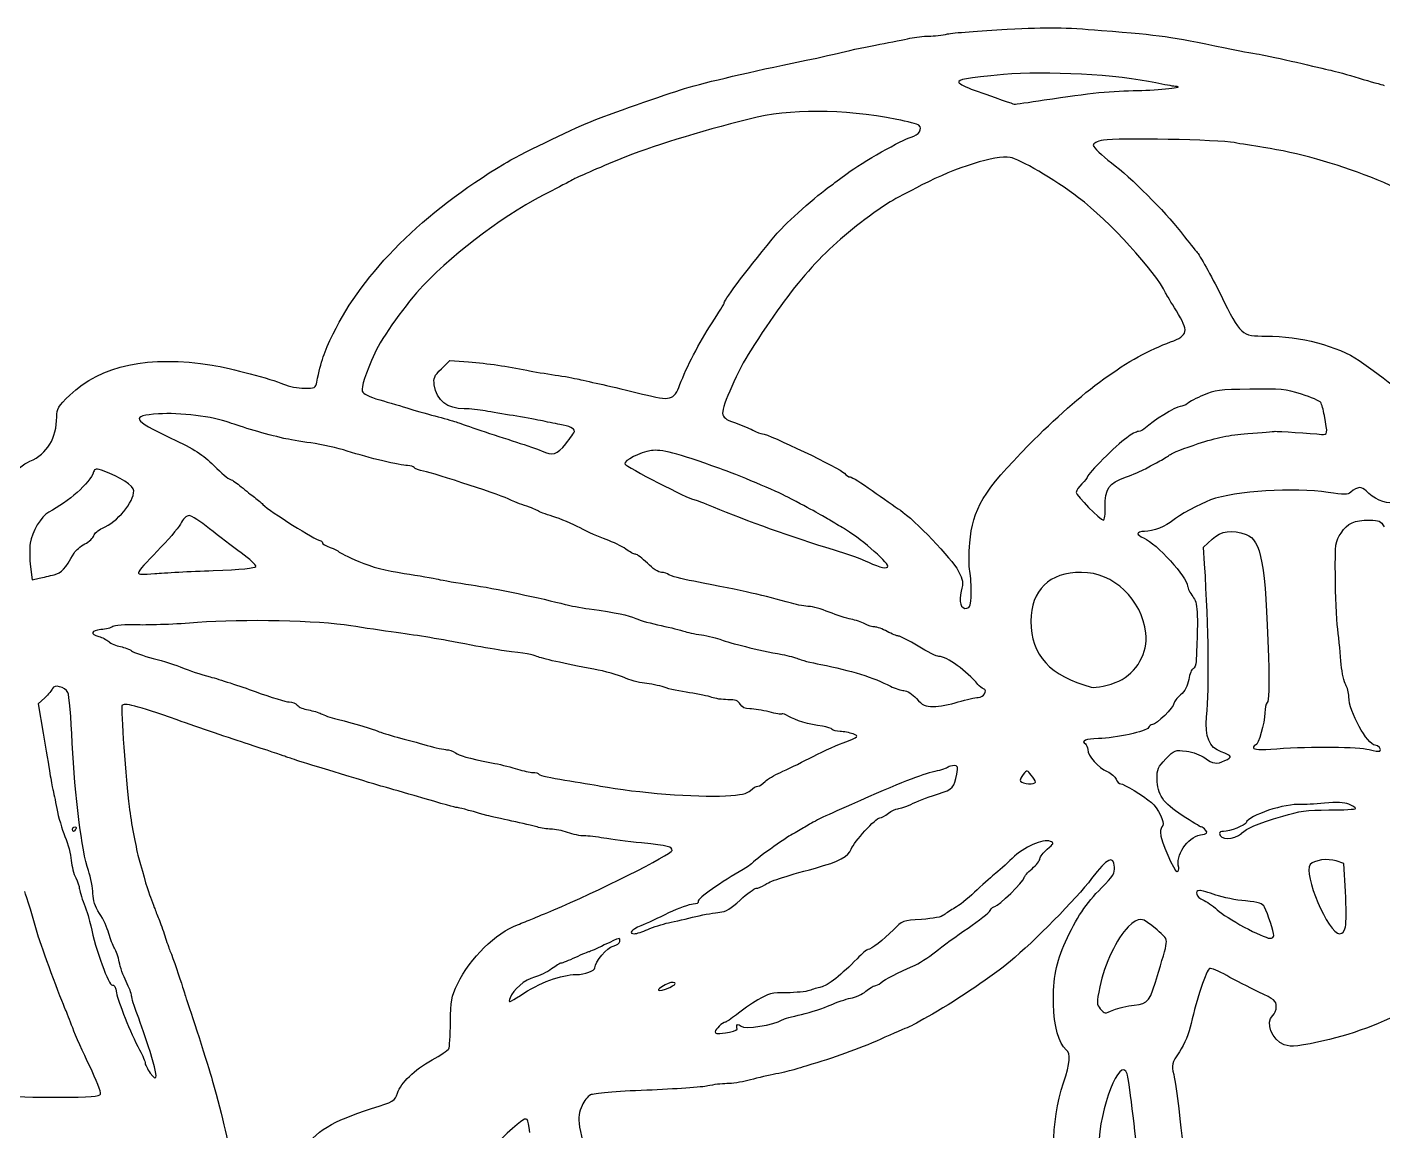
# Model space of a CAD drawing. Extents: x 28 to 619, y 185 to 708.
# Drawn here: x 448.53 to 460.15, y 463.12 to 472.58 of the extents above; entities that cross this region are included whole.
import ezdxf

# ---------------------------------------------------------------- set-up
doc = ezdxf.new("R2010")
doc.units = 0
doc.layers.add('Layer_1', color=7, linetype='CONTINUOUS')

msp = doc.modelspace()

# ---------------------------------------------------------------- linework, layer by layer
at = {"layer": 'Layer_1', "color": 7}
for p, q in [((457.250077, 471.955217), (457.250077, 471.955217)), ((452.079438, 469.650898), (452.150831, 469.722273)), ((452.150831, 469.722273), (452.310752, 469.709621)), ((453.147517, 469.008738), (453.147517, 469.008738)), ((457.773109, 468.46756), (457.773164, 468.46756)), ((458.616959, 468.122812), (458.689383, 468.189343)), ((458.625635, 467.980062), (458.616959, 468.122812)), ((448.555252, 467.953601), (448.56917, 467.842824)), ((450.122144, 467.921573), (450.122144, 467.921501)), ((455.907759, 467.959096), (455.907759, 467.959096)), ((448.56917, 467.842824), (448.629754, 467.854934)), ((448.759564, 467.885949), (448.759256, 467.885931)), ((456.623245, 467.72066), (456.622649, 467.72066)), ((457.889742, 466.974195), (457.889742, 466.974195)), ((448.677886, 466.830866), (448.62135, 466.777999)), ((448.62135, 466.777999), (448.664457, 466.528972)), ((456.512179, 466.795404), (456.512179, 466.79526)), ((457.173949, 466.10871), (457.173949, 466.10871)), ((454.731253, 466.03719), (454.731289, 466.037281)), ((448.916141, 465.705366), (448.916141, 465.705366)), ((458.940831, 465.669036), (458.940831, 465.669145)), ((458.403141, 465.375963), (458.403033, 465.375891)), ((459.819401, 465.4109), (459.75475, 465.432246)), ((459.833319, 465.169682), (459.819401, 465.4109)), ((453.849755, 464.845159), (453.849755, 464.845141)), ((459.219192, 464.794009), (459.219192, 464.794009)), ((459.834078, 464.868547), (459.833319, 464.868547)), ((454.038811, 464.349021), (454.038811, 464.349057)), ((452.757005, 464.280574), (452.757005, 464.280574)), ((457.845533, 464.15532), (457.845587, 464.155374)), ((454.550908, 463.96507), (454.550908, 463.965107)), ((449.580658, 463.800035), (449.580604, 463.800035)), ((449.156148, 463.434104), (449.156148, 463.43405))]:
    msp.add_line(p, q, dxfattribs=at)
for points in [[(456.421428, 472.52067), (456.466343, 472.53061), (456.695922, 472.548739), (456.931591, 472.560758)], [(456.931591, 472.560758), (457.292606, 472.579194), (457.419903, 472.577748), (457.739871, 472.55154)], [(455.840866, 472.432756), (455.937292, 472.450469), (456.052913, 472.473405), (456.097845, 472.483708)], [(456.097845, 472.483708), (456.142742, 472.49401), (456.215563, 472.502469), (456.259628, 472.502469)], [(456.259628, 472.502469), (456.303711, 472.502469), (456.376514, 472.510602), (456.421428, 472.52067)], [(457.739871, 472.55154), (458.278483, 472.507457), (458.30357, 472.503915), (458.80137, 472.401615)], [(455.16892, 472.286771), (455.270678, 472.307611), (455.424056, 472.341735), (455.509764, 472.36261)], [(455.509764, 472.36261), (455.595472, 472.383468), (455.744476, 472.415044), (455.840866, 472.432756)], [(458.80137, 472.401615), (458.908496, 472.379582), (459.039968, 472.354676), (459.09354, 472.346253)], [(459.09354, 472.346253), (459.147094, 472.337758), (459.291706, 472.30705), (459.4149, 472.27786)], [(454.165855, 472.052258), (454.364346, 472.111451), (454.72818, 472.196508), (455.16892, 472.286771)], [(458.206674, 472.101365), (457.888911, 472.171277), (457.258102, 472.205871), (456.901715, 472.172903)], [(459.4149, 472.27786), (459.538094, 472.248652), (459.669566, 472.217818), (459.707052, 472.209323)], [(459.707052, 472.209323), (459.744556, 472.200828), (459.854104, 472.170572), (459.95053, 472.142069)], [(456.901715, 472.172903), (456.576342, 472.14281), (456.509305, 472.130971), (456.517746, 472.105089)], [(456.517746, 472.105089), (456.521722, 472.09316), (456.58115, 472.06341), (456.649959, 472.039064)], [(458.372216, 472.071326), (458.350798, 472.073134), (458.276296, 472.085966), (458.206674, 472.101365)], [(459.95053, 472.142069), (460.046938, 472.113566), (460.143346, 472.085767), (460.164764, 472.080291)], [(453.357557, 471.768782), (453.502729, 471.828354), (454.001307, 472.003204), (454.165855, 472.052258)], [(456.649959, 472.039064), (456.948708, 471.933347), (456.989754, 471.919069), (456.996876, 471.918454)], [(457.250077, 471.955217), (457.643861, 472.015188), (457.837237, 472.034581), (458.053061, 472.035774)], [(458.053061, 472.035774), (458.22764, 472.037582), (458.482469, 472.065127), (458.372216, 472.071326)], [(455.986291, 471.787976), (455.511987, 471.878872), (455.073109, 471.880065), (454.720282, 471.791411)], [(456.996876, 471.918454), (457.001033, 471.918454), (457.114954, 471.934721), (457.250077, 471.955217)], [(452.617436, 471.407713), (452.736689, 471.479196), (453.18596, 471.698382), (453.357557, 471.768782)], [(454.720282, 471.791411), (454.288434, 471.682947), (453.860093, 471.550499), (453.619832, 471.451163)], [(456.175781, 471.737604), (456.162587, 471.747906), (456.077349, 471.770517), (455.986291, 471.787976)], [(455.560173, 471.32468), (455.687524, 471.420491), (456.034477, 471.617464), (456.108726, 471.636099)], [(456.108726, 471.636099), (456.173197, 471.652185), (456.211297, 471.70995), (456.175781, 471.737604)], [(458.87862, 471.589214), (458.752172, 471.613831), (457.87259, 471.630731), (457.758704, 471.610741)], [(457.758704, 471.610741), (457.698282, 471.600077), (457.671044, 471.58578), (457.671044, 471.564561)], [(457.671044, 471.564561), (457.671044, 471.547571), (457.741172, 471.480751), (457.826862, 471.4159)], [(459.131822, 471.547083), (459.046132, 471.559916), (458.932192, 471.578803), (458.87862, 471.589214)], [(460.819521, 470.882421), (460.435769, 471.175911), (459.712836, 471.460616), (459.131822, 471.547083)], [(451.151652, 469.950984), (451.405811, 470.475354), (451.928157, 470.994464), (452.617436, 471.407713)], [(453.619832, 471.451163), (453.429709, 471.37254), (453.226736, 471.284627), (453.210831, 471.274)], [(456.956498, 471.462875), (456.832581, 471.482992), (456.492243, 471.376535), (456.20114, 471.226609)], [(457.545049, 471.116989), (457.335406, 471.274506), (457.037145, 471.44979), (456.956498, 471.462875)], [(457.826862, 471.4159), (457.9947, 471.288947), (458.284231, 471.00032), (458.417546, 470.827078)], [(453.210831, 471.274), (453.200167, 471.26677), (453.116845, 471.223265), (453.025787, 471.17714)], [(455.414097, 471.217192), (455.436835, 471.232917), (455.502571, 471.28132), (455.560173, 471.32468)], [(453.025787, 471.17714), (452.632383, 470.977853), (452.226309, 470.678165), (451.919517, 470.360655)], [(454.960759, 470.813052), (455.030996, 470.896646), (455.308074, 471.143648), (455.414097, 471.217192)], [(456.20114, 471.226609), (455.933117, 471.088576), (455.892649, 471.064573), (455.750115, 470.959165)], [(458.291027, 470.301118), (458.210777, 470.476221), (457.800076, 470.925402), (457.545049, 471.116989)], [(455.750115, 470.959165), (455.342162, 470.65747), (455.104142, 470.388344), (454.729518, 469.805233)], [(454.50603, 470.215609), (454.50603, 470.244564), (454.726102, 470.533697), (454.960759, 470.813052)], [(458.417546, 470.827078), (458.462876, 470.768174), (458.524708, 470.691558), (458.554928, 470.656873)], [(458.554928, 470.656873), (458.58513, 470.622171), (458.679098, 470.454098), (458.763722, 470.283369)], [(451.919517, 470.360655), (451.785569, 470.222025), (451.565479, 469.914221), (451.507931, 469.785045)], [(458.383404, 470.146656), (458.339953, 470.215537), (458.298401, 470.28505), (458.291027, 470.301118)], [(458.763722, 470.283369), (458.937162, 469.933452), (458.939711, 469.931139), (459.152806, 469.931139)], [(454.401272, 470.043831), (454.458892, 470.132576), (454.50603, 470.209879), (454.50603, 470.215609)], [(458.333862, 469.880964), (458.485162, 469.93544), (458.492319, 469.973884), (458.383404, 470.146656)], [(454.125712, 469.515323), (454.182808, 469.667381), (454.288723, 469.870536), (454.401272, 470.043831)], [(451.011341, 469.537084), (451.050581, 469.724207), (451.071167, 469.784936), (451.151652, 469.950984)], [(457.117828, 468.997966), (457.572901, 469.459943), (457.974511, 469.751553), (458.333862, 469.880964)], [(459.152806, 469.931139), (459.445681, 469.931139), (459.767004, 469.846714), (459.950223, 469.72164)], [(448.892463, 469.424626), (449.156871, 469.680973), (449.571368, 469.768326), (450.114643, 469.682202)], [(451.507931, 469.785045), (451.430429, 469.611026), (451.390792, 469.490959), (451.400642, 469.459961)], [(454.729518, 469.805233), (454.626657, 469.645132), (454.485353, 469.327459), (454.491697, 469.27058)], [(450.114643, 469.682202), (450.270461, 469.657513), (450.619763, 469.564394), (450.724919, 469.519534)], [(452.018944, 469.512377), (452.009545, 469.570738), (452.017136, 469.588831), (452.079438, 469.650898)], [(452.310752, 469.709621), (452.484247, 469.695884), (452.643517, 469.67331), (452.811553, 469.63877)], [(459.950223, 469.72164), (460.158854, 469.579215), (460.421526, 469.369138), (460.583345, 469.215254)], [(450.904703, 469.48353), (450.993068, 469.48353), (451.000931, 469.487507), (451.011341, 469.537084)], [(452.811553, 469.63877), (452.870457, 469.62666), (452.980023, 469.607935), (453.055013, 469.597163)], [(453.055013, 469.597163), (453.129985, 469.586318), (453.222019, 469.570088), (453.259523, 469.56096)], [(453.259523, 469.56096), (453.297008, 469.551742), (453.389042, 469.531319), (453.464014, 469.515431)], [(448.780349, 469.239112), (448.780349, 469.307162), (448.793362, 469.328616), (448.892463, 469.424626)], [(450.724919, 469.519534), (450.771334, 469.499725), (450.852234, 469.48353), (450.904703, 469.48353)], [(451.400642, 469.459961), (451.408053, 469.43661), (451.457938, 469.411649), (451.551652, 469.384447)], [(452.275887, 469.307867), (452.128257, 469.307867), (452.04085, 469.377435), (452.018944, 469.512377)], [(453.464014, 469.515431), (453.539004, 469.499526), (453.691804, 469.463179), (453.803557, 469.434658)], [(453.803557, 469.434658), (454.046077, 469.372771), (454.074887, 469.379983), (454.125712, 469.515323)], [(458.615694, 469.425657), (458.556772, 469.400136), (458.494723, 469.367584), (458.477824, 469.353305)], [(459.013508, 469.476228), (458.755643, 469.472613), (458.71071, 469.46683), (458.615694, 469.425657)], [(459.45582, 469.432489), (459.319396, 469.475578), (459.275042, 469.47997), (459.013508, 469.476228)], [(459.621687, 469.361547), (459.613915, 469.374199), (459.539215, 469.406136), (459.45582, 469.432489)], [(451.551652, 469.384447), (451.628631, 469.36209), (451.744197, 469.327586), (451.808469, 469.30774)], [(451.808469, 469.30774), (451.872759, 469.287913), (451.982307, 469.256934), (452.051947, 469.238932)], [(452.455129, 469.290154), (452.403708, 469.299914), (452.323042, 469.307867), (452.275887, 469.307867)], [(458.415178, 469.327369), (458.381307, 469.327369), (458.173345, 469.199421), (458.119213, 469.145289)], [(458.477824, 469.353305), (458.460834, 469.339027), (458.43271, 469.327369), (458.415178, 469.327369)], [(459.65245, 469.250156), (459.643413, 469.298757), (459.629514, 469.348877), (459.621687, 469.361547)], [(448.551132, 468.857963), (448.698979, 468.921349), (448.780096, 469.056219), (448.780349, 469.239112)], [(449.652467, 469.264109), (449.410435, 469.246758), (449.426611, 469.215742), (449.760532, 469.056671)], [(450.26005, 469.190149), (450.125469, 469.240793), (449.829721, 469.276797), (449.652467, 469.264109)], [(450.727504, 469.054412), (450.573602, 469.09047), (450.360687, 469.152284), (450.26005, 469.190149)], [(452.051947, 469.238932), (452.121569, 469.220857), (452.196071, 469.19944), (452.217489, 469.191198)], [(452.217489, 469.191198), (452.269904, 469.171027), (452.53227, 469.083493), (452.723893, 469.022258)], [(452.694685, 469.249433), (452.614327, 469.262085), (452.506532, 469.280394), (452.455129, 469.290154)], [(452.928403, 469.207446), (452.880199, 469.217929), (452.775025, 469.236799), (452.694685, 469.249433)], [(453.094667, 469.173991), (453.051434, 469.181944), (452.976607, 469.196999), (452.928403, 469.207446)], [(454.491697, 469.27058), (454.495854, 469.233365), (454.517127, 469.21661), (454.594286, 469.189932)], [(454.594286, 469.189932), (454.64784, 469.171424), (454.717968, 469.142217), (454.750104, 469.125028)], [(459.628483, 469.088843), (459.682001, 469.083421), (459.682724, 469.088843), (459.65245, 469.250156)], [(453.220554, 469.114653), (453.220554, 469.139144), (453.180014, 469.158266), (453.094667, 469.173991)], [(453.147517, 469.008738), (453.187696, 469.058388), (453.220554, 469.10605), (453.220554, 469.114653)], [(454.750104, 469.125028), (454.78224, 469.107857), (454.819672, 469.093723), (454.833282, 469.093651)], [(454.833282, 469.093651), (454.882335, 469.093651), (455.504306, 468.794504), (455.536442, 468.755735)], [(458.057905, 469.113117), (458.041819, 469.113117), (457.996489, 469.089313), (457.957033, 469.060232)], [(458.119213, 469.145289), (458.1015, 469.127576), (458.073919, 469.113117), (458.057905, 469.113117)], [(458.569605, 469.009028), (458.729037, 469.061895), (458.834103, 469.083367), (458.995488, 469.096019)], [(458.995488, 469.096019), (459.113314, 469.105237), (459.218506, 469.113732), (459.229206, 469.114726)], [(459.229206, 469.114726), (459.249087, 469.116714), (459.540263, 469.097736), (459.628483, 469.088843)], [(449.760532, 469.056671), (449.964789, 468.95936), (450.032513, 468.915963), (450.128614, 468.820748)], [(450.961222, 469.015173), (450.870182, 469.028005), (450.765008, 469.045646), (450.727504, 469.054412)], [(451.272857, 468.945063), (451.192518, 468.970819), (451.05228, 469.002358), (450.961222, 469.015173)], [(452.723893, 469.022258), (452.809583, 468.994857), (452.906009, 468.960842), (452.938145, 468.946635)], [(452.938145, 468.946635), (453.036866, 468.903004), (453.069888, 468.9128), (453.147517, 469.008738)], [(453.880643, 468.949473), (453.780928, 468.933568), (453.644124, 468.864958), (453.653848, 468.835804)], [(454.46708, 468.796366), (454.093992, 468.928344), (453.962755, 468.962595), (453.880643, 468.949473)], [(456.611804, 468.158653), (456.635933, 468.449829), (456.727515, 468.601725), (457.117828, 468.997966)], [(457.957033, 469.060232), (457.867385, 468.994152), (457.622352, 468.750837), (457.622352, 468.727901)], [(458.33191, 468.91721), (458.346189, 468.929139), (458.453207, 468.970421), (458.569605, 469.009028)], [(448.187442, 468.481025), (448.275481, 468.638434), (448.442252, 468.811295), (448.551132, 468.857963)], [(451.789383, 468.820947), (451.728473, 468.820947), (451.455281, 468.886575), (451.272857, 468.945063)], [(453.653848, 468.835804), (453.661439, 468.812904), (454.207245, 468.530006), (454.245291, 468.529229)], [(458.119014, 468.794721), (458.15115, 468.812796), (458.206349, 468.842817), (458.241648, 468.861542)], [(458.241648, 468.861542), (458.276947, 468.880249), (458.317578, 468.9053), (458.33191, 468.91721)], [(449.0971, 468.766742), (449.061891, 468.669557), (448.883824, 468.509709), (448.712426, 468.421434)], [(449.187814, 468.772526), (449.116222, 468.797794), (449.108179, 468.79727), (449.0971, 468.766742)], [(449.442028, 468.606026), (449.442028, 468.645284), (449.317696, 468.726708), (449.187814, 468.772526)], [(450.128614, 468.820748), (450.193374, 468.756585), (450.254863, 468.704079), (450.265237, 468.704079)], [(451.846064, 468.803596), (451.84028, 468.813175), (451.814687, 468.820947), (451.789383, 468.820947)], [(451.927651, 468.773014), (451.888646, 468.780425), (451.851938, 468.794089), (451.846064, 468.803596)], [(452.663742, 468.531055), (452.635709, 468.553105), (452.018564, 468.75597), (451.927651, 468.773014)], [(455.051384, 468.550123), (454.960199, 468.598182), (454.60927, 468.746084), (454.46708, 468.796366)], [(455.536442, 468.755735), (455.551082, 468.738023), (455.573476, 468.723473), (455.586055, 468.723473)], [(455.586055, 468.723473), (455.598707, 468.723473), (455.683024, 468.671094), (455.773576, 468.607075)], [(457.622352, 468.727901), (457.622352, 468.718502), (457.600446, 468.690307), (457.57366, 468.665147)], [(457.773164, 468.46756), (457.769007, 468.61951), (457.803709, 468.670027), (457.947978, 468.721647)], [(457.947978, 468.721647), (458.009918, 468.743806), (458.086878, 468.776701), (458.119014, 468.794721)], [(449.172451, 468.28407), (449.301809, 468.338763), (449.442028, 468.506239), (449.442028, 468.606026)], [(450.265237, 468.704079), (450.27572, 468.704079), (450.313333, 468.679968), (450.349029, 468.650507)], [(450.349029, 468.650507), (450.384744, 468.621046), (450.437105, 468.579421), (450.465391, 468.558003)], [(455.773576, 468.607075), (455.864109, 468.543038), (455.97326, 468.467108), (456.016114, 468.438316)], [(457.57366, 468.665147), (457.546892, 468.63997), (457.524986, 468.607021), (457.524986, 468.591874)], [(459.684188, 468.59088), (459.395398, 468.636247), (458.887331, 468.603894), (458.67711, 468.526879)], [(460.011458, 468.603351), (459.974081, 468.644687), (459.935998, 468.641669), (459.878956, 468.592868)], [(460.23256, 468.503762), (460.181717, 468.490387), (460.066711, 468.542261), (460.011458, 468.603351)], [(450.465391, 468.558003), (450.493714, 468.536567), (450.53138, 468.504973), (450.549147, 468.487767)], [(450.549147, 468.487767), (450.610419, 468.428411), (451.004943, 468.178191), (451.03726, 468.178191)], [(452.792069, 468.479724), (452.733147, 468.498792), (452.6754, 468.521891), (452.663742, 468.531055)], [(454.245291, 468.529229), (454.25722, 468.529229), (454.331704, 468.501521), (454.410851, 468.468156)], [(455.411729, 468.352806), (455.363254, 468.383569), (455.2564, 468.442075), (455.051384, 468.550123)], [(457.524986, 468.591874), (457.524986, 468.56216), (457.729514, 468.353511), (457.75865, 468.353511)], [(458.67711, 468.526879), (458.590516, 468.495141), (458.394158, 468.389154), (458.352605, 468.351722)], [(459.878956, 468.592868), (459.851682, 468.569516), (459.822528, 468.569245), (459.684188, 468.59088)], [(448.712426, 468.421434), (448.647883, 468.388178), (448.56644, 468.251862), (448.553445, 468.155327)], [(449.915646, 468.392371), (449.893758, 468.392371), (449.864098, 468.363832), (449.840854, 468.320381)], [(450.091381, 468.279642), (450.014674, 468.341655), (449.935599, 468.392371), (449.915646, 468.392371)], [(452.908937, 468.432785), (452.903514, 468.439472), (452.850991, 468.460655), (452.792069, 468.479724)], [(453.035529, 468.385195), (452.971257, 468.404625), (452.914287, 468.426043), (452.908937, 468.432785)], [(453.269265, 468.286872), (453.204975, 468.32152), (453.099801, 468.365748), (453.035529, 468.385195)], [(454.410851, 468.468156), (454.699117, 468.346679), (455.083773, 468.209532), (455.440937, 468.100906)], [(456.016114, 468.438316), (456.136615, 468.357379), (456.458535, 468.020512), (456.51207, 467.919314)], [(457.75865, 468.353511), (457.76841, 468.353511), (457.774917, 468.404824), (457.773109, 468.46756)], [(449.09813, 468.221081), (449.103191, 468.240584), (449.136682, 468.268942), (449.172451, 468.28407)], [(449.840854, 468.320381), (449.819689, 468.280781), (449.730041, 468.175986), (449.641658, 468.087495)], [(450.363163, 468.072837), (450.290379, 468.124583), (450.168088, 468.217665), (450.091381, 468.279642)], [(453.493222, 468.186867), (453.434318, 468.207219), (453.333537, 468.252223), (453.269265, 468.286872)], [(455.528579, 468.283474), (455.496443, 468.301186), (455.443865, 468.332419), (455.411729, 468.352806)], [(455.907759, 467.959096), (455.905951, 467.997901), (455.651972, 468.215316), (455.528579, 468.283474)], [(458.110031, 468.256109), (458.035891, 468.256109), (458.033975, 468.228926), (458.106055, 468.199103)], [(458.352605, 468.351722), (458.297931, 468.30247), (458.180304, 468.256109), (458.110031, 468.256109)], [(458.689383, 468.189343), (458.769216, 468.26267), (458.857654, 468.274798), (458.982637, 468.22954)], [(459.795562, 468.242897), (459.854249, 468.329256), (459.907531, 468.353529), (460.038407, 468.353529)], [(460.038407, 468.353529), (460.124946, 468.353529), (460.136875, 468.348107), (460.16424, 468.295095)], [(448.553445, 468.155327), (448.546758, 468.105298), (448.547481, 468.014511), (448.555252, 467.953601)], [(448.930202, 468.071517), (448.943216, 468.094309), (448.984335, 468.129301), (449.021423, 468.149273)], [(449.021423, 468.149273), (449.058511, 468.169245), (449.093015, 468.201561), (449.09813, 468.221081)], [(451.03726, 468.178191), (451.049008, 468.178191), (451.058606, 468.170058), (451.058606, 468.160298)], [(451.058606, 468.160298), (451.058606, 468.150357), (451.088717, 468.132391), (451.125516, 468.120245)], [(453.660626, 468.105551), (453.627478, 468.129915), (453.552162, 468.166497), (453.493222, 468.186867)], [(456.611804, 467.915175), (456.604032, 467.958029), (456.603671, 468.067595), (456.611804, 468.158653)], [(458.106055, 468.199103), (458.212078, 468.155183), (458.479541, 467.861205), (458.479541, 467.788601)], [(458.982637, 468.22954), (459.111759, 468.182782), (459.14751, 467.985014), (459.172778, 467.177891)], [(459.746707, 467.876695), (459.744899, 468.159738), (459.746707, 468.171576), (459.795562, 468.242897)], [(448.759256, 467.885931), (448.824613, 467.903825), (448.849248, 467.93052), (448.930202, 468.071517)], [(449.641658, 468.087495), (449.553293, 467.998985), (449.480978, 467.916458), (449.480978, 467.904078)], [(450.488183, 467.956692), (450.492159, 467.968801), (450.435948, 468.021054), (450.363163, 468.072837)], [(451.125516, 468.120245), (451.162334, 468.108136), (451.195192, 468.09167), (451.198572, 468.083717)], [(451.198572, 468.083717), (451.201826, 468.075765), (451.279183, 468.037971), (451.370241, 467.99969)], [(453.744942, 468.061269), (453.731748, 468.061269), (453.693774, 468.081187), (453.660626, 468.105551)], [(453.846104, 467.983351), (453.803683, 468.026205), (453.758154, 468.061269), (453.744942, 468.061269)], [(455.440937, 468.100906), (455.553413, 468.066673), (455.689277, 468.018018), (455.742831, 467.992768)], [(449.480978, 467.904078), (449.480978, 467.887811), (449.520633, 467.885335), (449.622174, 467.89504)], [(449.622174, 467.89504), (449.699857, 467.902451), (449.924827, 467.914344), (450.122144, 467.921573)], [(450.122144, 467.921501), (450.361049, 467.930358), (450.483321, 467.942015), (450.488183, 467.956692)], [(451.370241, 467.99969), (451.486567, 467.950799), (451.602423, 467.920308), (451.759795, 467.897155)], [(453.967273, 467.905451), (453.941734, 467.905451), (453.890837, 467.938166), (453.846104, 467.983351)], [(454.03084, 467.885931), (454.020176, 467.896595), (453.991511, 467.905451), (453.967273, 467.905451)], [(455.742831, 467.992768), (455.841535, 467.946245), (455.908897, 467.93249), (455.907759, 467.959096)], [(456.51207, 467.919314), (456.55525, 467.837709), (456.557853, 467.82034), (456.537989, 467.745946)], [(456.622649, 467.72066), (456.624456, 467.784806), (456.619576, 467.872339), (456.611804, 467.915175)], [(457.570136, 467.905451), (457.291901, 467.905451), (457.135433, 467.754549), (457.135433, 467.486256)], [(458.122141, 467.383901), (458.087529, 467.67618), (457.844864, 467.905451), (457.570136, 467.905451)], [(458.642805, 466.668668), (458.666501, 466.935715), (458.660337, 467.404217), (458.625635, 467.980062)], [(448.629754, 467.854934), (448.663065, 467.861621), (448.721481, 467.875556), (448.759564, 467.885949)], [(451.759795, 467.897155), (451.882971, 467.879027), (452.014443, 467.85656), (452.051947, 467.847198)], [(452.051947, 467.847198), (452.089433, 467.837799), (452.216513, 467.816201), (452.334357, 467.799084)], [(452.334357, 467.799084), (452.523829, 467.771539), (452.951303, 467.682415), (453.142655, 467.630542)], [(454.244116, 467.829124), (454.137551, 467.84962), (454.041576, 467.875195), (454.03084, 467.885931)], [(455.082327, 467.641224), (454.833571, 467.711352), (454.698087, 467.741717), (454.244116, 467.829124)], [(458.479541, 467.788601), (458.479541, 467.770111), (458.49926, 467.729896), (458.523353, 467.69926)], [(459.767203, 467.41864), (459.756539, 467.509698), (459.747376, 467.715816), (459.746707, 467.876695)], [(456.537989, 467.745946), (456.51292, 467.652014), (456.534374, 467.587616), (456.587133, 467.597756)], [(456.587133, 467.597756), (456.613015, 467.602816), (456.620606, 467.628536), (456.623245, 467.72066)], [(458.523353, 467.69926), (458.567833, 467.642688), (458.571105, 467.58288), (458.553808, 467.14205)], [(453.142655, 467.630542), (453.180141, 467.620421), (453.272174, 467.603521), (453.347164, 467.593056)], [(453.347164, 467.593056), (453.592125, 467.558914), (453.677218, 467.541364), (453.746442, 467.510782)], [(455.233662, 467.613299), (455.204924, 467.613299), (455.136839, 467.625951), (455.082327, 467.641224)], [(455.404572, 467.565077), (455.339306, 467.591592), (455.262382, 467.613299), (455.233662, 467.613299)], [(455.592273, 467.503896), (455.554317, 467.510945), (455.469838, 467.538544), (455.404572, 467.565077)], [(449.260563, 467.440925), (449.24755, 467.430081), (449.202075, 467.418531), (449.159366, 467.415061)], [(449.47505, 467.455204), (449.367635, 467.458096), (449.273793, 467.451951), (449.260563, 467.440925)], [(449.987382, 467.475285), (449.810616, 467.461367), (449.580079, 467.452312), (449.47505, 467.455204)], [(451.302083, 467.447956), (451.026433, 467.492726), (450.379322, 467.506173), (449.987382, 467.475285)], [(451.691619, 467.389992), (451.584493, 467.404452), (451.409191, 467.430551), (451.302083, 467.447956)], [(453.746442, 467.510782), (453.783928, 467.494154), (453.881728, 467.466808), (453.963767, 467.449872)], [(453.963767, 467.449872), (454.045788, 467.432882), (454.13343, 467.411302), (454.158535, 467.401813)], [(455.711798, 467.464585), (455.684036, 467.479044), (455.630229, 467.496775), (455.592273, 467.503896)], [(455.796458, 467.438124), (455.777678, 467.438124), (455.739578, 467.450053), (455.711798, 467.464585)], [(455.903294, 467.399047), (455.863332, 467.420465), (455.815237, 467.438052), (455.796458, 467.438124)], [(457.135433, 467.486256), (457.135433, 467.198008), (457.302023, 467.016073), (457.651578, 466.922538)], [(449.159366, 467.415061), (449.073332, 467.408012), (449.06453, 467.377178), (449.142556, 467.356302)], [(449.142556, 467.356302), (449.170282, 467.348891), (449.207931, 467.329281), (449.22624, 467.312707)], [(452.334357, 467.281999), (452.037162, 467.338951), (451.904172, 467.36129), (451.691619, 467.389992)], [(454.158535, 467.401813), (454.183622, 467.392233), (454.251509, 467.378081), (454.309382, 467.370147)], [(454.309382, 467.370147), (454.367256, 467.362194), (454.445011, 467.343053), (454.482172, 467.327528)], [(454.482172, 467.327528), (454.546625, 467.300597), (454.79379, 467.240916), (455.00271, 467.201821)], [(455.999919, 467.360097), (455.986725, 467.360097), (455.943274, 467.377629), (455.903294, 467.399047)], [(456.168226, 467.272456), (456.088826, 467.320641), (456.013095, 467.360097), (455.999919, 467.360097)], [(457.889742, 466.974195), (458.043608, 467.045895), (458.141697, 467.218829), (458.122141, 467.383901)], [(459.797604, 467.116746), (459.791459, 467.191736), (459.777831, 467.327582), (459.767203, 467.41864)], [(449.22624, 467.312707), (449.244549, 467.296079), (449.289608, 467.276902), (449.326408, 467.269961)], [(449.326408, 467.269961), (449.363189, 467.263093), (449.40644, 467.246338), (449.422508, 467.232909)], [(449.422508, 467.232909), (449.438594, 467.219534), (449.522549, 467.190326), (449.609125, 467.168131)], [(452.616767, 467.234012), (452.568563, 467.239976), (452.441483, 467.261484), (452.334357, 467.281999)], [(452.899195, 467.185067), (452.861655, 467.201153), (452.804413, 467.211148), (452.616767, 467.234012)], [(456.346782, 467.184796), (456.327984, 467.184796), (456.247626, 467.224234), (456.168226, 467.272456)], [(449.609125, 467.168131), (449.695682, 467.145918), (449.808574, 467.109733), (449.859995, 467.087683)], [(453.386114, 467.076477), (453.124219, 467.125801), (452.942862, 467.166251), (452.899195, 467.185067)], [(455.00271, 467.201821), (455.056264, 467.191881), (455.117626, 467.175288), (455.139044, 467.165131)], [(455.139044, 467.165131), (455.160462, 467.155009), (455.248122, 467.133013), (455.333811, 467.11633)], [(455.333811, 467.11633), (455.589815, 467.066482), (455.788595, 467.004614), (455.931725, 466.93022)], [(456.681516, 466.944716), (456.587042, 467.060969), (456.414397, 467.184796), (456.346782, 467.184796)], [(458.553808, 467.14205), (458.552, 467.113131), (458.540794, 467.085261), (458.527329, 467.08011)], [(459.172778, 467.177891), (459.18073, 466.92337), (459.177658, 466.804134), (459.163018, 466.789331)], [(459.835524, 466.941986), (459.820703, 466.963115), (459.803713, 467.041756), (459.797604, 467.116746)], [(449.859995, 467.087683), (449.911398, 467.065668), (450.017675, 467.030803), (450.096153, 467.010253)], [(450.096153, 467.010253), (450.174613, 466.989702), (450.349102, 466.932913), (450.483881, 466.884058)], [(453.64595, 467.004397), (453.599445, 467.025887), (453.482522, 467.058312), (453.386114, 467.076477)], [(453.821233, 466.956446), (453.77133, 466.961326), (453.692436, 466.982924), (453.64595, 467.004397)], [(457.651578, 466.922538), (457.6923, 466.911694), (457.810595, 466.937359), (457.889742, 466.974195)], [(458.488849, 466.987642), (458.47945, 466.931883), (458.45637, 466.88836), (458.418739, 466.855338)], [(458.527329, 467.08011), (458.513954, 467.075049), (458.496567, 467.033333), (458.488849, 466.987642)], [(448.743532, 466.911152), (448.738471, 466.89615), (448.708974, 466.859947), (448.677886, 466.830866)], [(448.87607, 466.876088), (448.850531, 466.923822), (448.756039, 466.948818), (448.743532, 466.911152)], [(448.914026, 466.442957), (448.903904, 466.661149), (448.886788, 466.856061), (448.87607, 466.876088)], [(450.483881, 466.884058), (450.618643, 466.835186), (450.749428, 466.795206), (450.774497, 466.795206)], [(453.989902, 466.920912), (453.947048, 466.935552), (453.871154, 466.951548), (453.821233, 466.956446)], [(454.20766, 466.873991), (454.130737, 466.885197), (454.032756, 466.906236), (453.989902, 466.920912)], [(454.398832, 466.834228), (454.3706, 466.844892), (454.284584, 466.862857), (454.20766, 466.873991)], [(455.931725, 466.93022), (455.971326, 466.909633), (456.023307, 466.892788), (456.047201, 466.892788)], [(456.047201, 466.892788), (456.071981, 466.892788), (456.117492, 466.86349), (456.153098, 466.824612)], [(456.728835, 466.908061), (456.715641, 466.912399), (456.694313, 466.928973), (456.681516, 466.944716)], [(456.683215, 466.834065), (456.731329, 466.834065), (456.76867, 466.894776), (456.728835, 466.908061)], [(458.418739, 466.855338), (458.387904, 466.828281), (458.362673, 466.795639), (458.362673, 466.782807)], [(459.862346, 466.838475), (459.862346, 466.87428), (459.850236, 466.920858), (459.835524, 466.941986)], [(449.339313, 466.76363), (449.32883, 466.746279), (449.37416, 466.116337), (449.40147, 465.899899)], [(449.812116, 466.641538), (449.460808, 466.765148), (449.356537, 466.792079), (449.339313, 466.76363)], [(450.774497, 466.795206), (450.799566, 466.795206), (450.830798, 466.782373), (450.843902, 466.766522)], [(450.843902, 466.766522), (450.856915, 466.750797), (450.899715, 466.732723), (450.938791, 466.726505)], [(454.535834, 466.814708), (454.488697, 466.814708), (454.427045, 466.823564), (454.398832, 466.834228)], [(454.642382, 466.775758), (454.626476, 466.805652), (454.601606, 466.814708), (454.535834, 466.814708)], [(454.725849, 466.736573), (454.68332, 466.736573), (454.656534, 466.749225), (454.642382, 466.775758)], [(456.153098, 466.824612), (456.206255, 466.766594), (456.22816, 466.756472), (456.300548, 466.756599)], [(456.300548, 466.756599), (456.347306, 466.756599), (456.442539, 466.774131), (456.512179, 466.795404)], [(456.512179, 466.79526), (456.581801, 466.816515), (456.658761, 466.833975), (456.683215, 466.834065)], [(458.362673, 466.782807), (458.362673, 466.750598), (458.211428, 466.600564), (458.178966, 466.600564)], [(459.163018, 466.789331), (459.151269, 466.777583), (459.14169, 466.738236), (459.14169, 466.701852)], [(460.088436, 466.425316), (460.02073, 466.425316), (459.862346, 466.714775), (459.862346, 466.838475)], [(450.425646, 466.432763), (450.275666, 466.481618), (449.999582, 466.575549), (449.812116, 466.641538)], [(450.938791, 466.726505), (450.977904, 466.72036), (451.027048, 466.705684), (451.048032, 466.694062)], [(451.048032, 466.694062), (451.069016, 466.682495), (451.13036, 466.661745), (451.184366, 466.648063)], [(451.184366, 466.648063), (451.35092, 466.605842), (451.49499, 466.563476), (451.535765, 466.544733)], [(454.889529, 466.709425), (454.833951, 466.724246), (454.76028, 466.736446), (454.725849, 466.736573)], [(455.00092, 466.692797), (454.995317, 466.687194), (454.945125, 466.694604), (454.889529, 466.709425)], [(455.059264, 466.671632), (455.032839, 466.688983), (455.006578, 466.698472), (455.00092, 466.692797)], [(455.348542, 466.586665), (455.231222, 466.60239), (455.111029, 466.637707), (455.059264, 466.671632)], [(458.768349, 466.36737), (458.665037, 466.403844), (458.627334, 466.494324), (458.642805, 466.668668)], [(459.14169, 466.701852), (459.14169, 466.61815), (459.086401, 466.425208), (459.062398, 466.425208)], [(448.664457, 466.528972), (448.688152, 466.392006), (448.714161, 466.236133), (448.722222, 466.182561)], [(451.535765, 466.544733), (451.557183, 466.534973), (451.631685, 466.511802), (451.701325, 466.493402)], [(455.432479, 466.559427), (455.426514, 466.569007), (455.388775, 466.581261), (455.348542, 466.586665)], [(455.499245, 466.542076), (455.468446, 466.542076), (455.438389, 466.549848), (455.432479, 466.559427)], [(455.610094, 466.520676), (455.579928, 466.532424), (455.530061, 466.542076), (455.499245, 466.542076)], [(455.526302, 466.445523), (455.662744, 466.498463), (455.664064, 466.499638), (455.610094, 466.520676)], [(458.142818, 466.575116), (458.130527, 466.543178), (457.863264, 466.484582), (457.714224, 466.481148)], [(458.178966, 466.600564), (458.164507, 466.600564), (458.148204, 466.589177), (458.142818, 466.575116)], [(449.052131, 465.351346), (448.994854, 465.516851), (448.935191, 465.988426), (448.914026, 466.442957)], [(450.737282, 466.329143), (450.715846, 466.337277), (450.575626, 466.383926), (450.425646, 466.432763)], [(451.701325, 466.493402), (451.770947, 466.475002), (451.886243, 466.443373), (451.957545, 466.423075)], [(451.957545, 466.423075), (452.02883, 466.402796), (452.103567, 466.386204), (452.12363, 466.386204)], [(455.23415, 466.311919), (455.318593, 466.355821), (455.450065, 466.415954), (455.526302, 466.445523)], [(457.714224, 466.481148), (457.605869, 466.478617), (457.561822, 466.460507), (457.602742, 466.435203)], [(457.602742, 466.435203), (457.613586, 466.428516), (457.622551, 466.406646), (457.622551, 466.386674)], [(459.062398, 466.425208), (459.052458, 466.425208), (459.044306, 466.415086), (459.044306, 466.402778)], [(459.044306, 466.402778), (459.044306, 466.386511), (459.098366, 466.384107), (459.243954, 466.394283)], [(459.243954, 466.394283), (459.546914, 466.415267), (459.94471, 466.411273), (460.037051, 466.386511)], [(460.129194, 466.37404), (460.144557, 466.389403), (460.115819, 466.425316), (460.088436, 466.425316)], [(451.224202, 466.175856), (450.805205, 466.304816), (450.782196, 466.312045), (450.737282, 466.329143)], [(452.12363, 466.386204), (452.143692, 466.386204), (452.177852, 466.373733), (452.199559, 466.35855)], [(452.199559, 466.35855), (452.236901, 466.332397), (452.285846, 466.319401), (452.538831, 466.268414)], [(454.987202, 466.191418), (455.038587, 466.213794), (455.149707, 466.268034), (455.23415, 466.311919)], [(457.622551, 466.386674), (457.622551, 466.334981), (457.716682, 466.22988), (457.790641, 466.198973)], [(458.21797, 466.13696), (458.216163, 466.218294), (458.225019, 466.237326), (458.293521, 466.307509)], [(458.293521, 466.307509), (458.36871, 466.384541), (458.373102, 466.386186), (458.468823, 466.37366)], [(458.468823, 466.37366), (458.525214, 466.36625), (458.592649, 466.341344), (458.627261, 466.3151)], [(458.627261, 466.3151), (458.695004, 466.263733), (458.728043, 466.259305), (458.799798, 466.292001)], [(458.799798, 466.292001), (458.867396, 466.322799), (458.862678, 466.334078), (458.768349, 466.36737)], [(460.037051, 466.386511), (460.082381, 466.374401), (460.123844, 466.368618), (460.129194, 466.37404)], [(448.722222, 466.182561), (448.730356, 466.129008), (448.741544, 466.067645), (448.747237, 466.046228)], [(451.574787, 466.070194), (451.55337, 466.075616), (451.3956, 466.123097), (451.224202, 466.175856)], [(452.538831, 466.268414), (452.597753, 466.256485), (452.685395, 466.234326), (452.733599, 466.219035)], [(452.733599, 466.219035), (452.781803, 466.203672), (452.840453, 466.191273), (452.863914, 466.191327)], [(452.863914, 466.191327), (452.887392, 466.191327), (452.911232, 466.183917), (452.916907, 466.174699)], [(452.916907, 466.174699), (452.92251, 466.165481), (453.021702, 466.14316), (453.137178, 466.124995)], [(454.85573, 466.112686), (454.876678, 466.133616), (454.935835, 466.169042), (454.987202, 466.191418)], [(456.311212, 466.198919), (456.195211, 466.173145), (456.017957, 466.103252), (455.596755, 465.917214)], [(456.426453, 466.235627), (456.418681, 466.227675), (456.366736, 466.211245), (456.311212, 466.198919)], [(456.343203, 466.008362), (456.464445, 466.046119), (456.480188, 466.062964), (456.500756, 466.176868)], [(456.47735, 466.249906), (456.457215, 466.249906), (456.434315, 466.243399), (456.426453, 466.235627)], [(456.500756, 466.176868), (456.512143, 466.240037), (456.508889, 466.249906), (456.47735, 466.249906)], [(457.069335, 466.174338), (457.050032, 466.15301), (457.040001, 466.126242), (457.047032, 466.114855)], [(457.138975, 466.168192), (457.10458, 466.212908), (457.104309, 466.212926), (457.069335, 466.174338)], [(457.173949, 466.10871), (457.173949, 466.116663), (457.158043, 466.143521), (457.138975, 466.168192)], [(457.790641, 466.198973), (457.825181, 466.184513), (457.859052, 466.155071), (457.865903, 466.133454)], [(448.747237, 466.046228), (448.75284, 466.024791), (448.768221, 465.950308), (448.781235, 465.880668)], [(451.847473, 465.992204), (451.718911, 466.029744), (451.596205, 466.064844), (451.574787, 466.070194)], [(453.137178, 466.124995), (453.252636, 466.10683), (453.39094, 466.083912), (453.444512, 466.074062)], [(453.444512, 466.074062), (453.758064, 466.016369), (454.266329, 465.976606), (454.515736, 465.990252)], [(454.731289, 466.037281), (454.753394, 466.057813), (454.781879, 466.074622), (454.794585, 466.074622)], [(454.794585, 466.074622), (454.807237, 466.074622), (454.8348, 466.091793), (454.85573, 466.112686)], [(457.047032, 466.114855), (457.061491, 466.09154), (457.174636, 466.086099), (457.173949, 466.10871)], [(457.865903, 466.133454), (457.872771, 466.111837), (457.890755, 466.09416), (457.905901, 466.09416)], [(457.905901, 466.09416), (457.931331, 466.09416), (458.099313, 465.99177), (458.168574, 465.934041)], [(458.43356, 465.821999), (458.266102, 465.932396), (458.220302, 465.999325), (458.21797, 466.13696)], [(452.217525, 465.889741), (452.190251, 465.893175), (452.116129, 465.913762), (451.847473, 465.992204)], [(454.515736, 465.990252), (454.652503, 465.997662), (454.699876, 466.008145), (454.731253, 466.03719)], [(455.993665, 465.879854), (456.010294, 465.879854), (456.070372, 465.90082), (456.126927, 465.926432)], [(456.126927, 465.926432), (456.183481, 465.952043), (456.280811, 465.988914), (456.343203, 466.008362)], [(458.168574, 465.934041), (458.224784, 465.887192), (458.28837, 465.758883), (458.266319, 465.736815)], [(459.453199, 465.916635), (459.317209, 465.927841), (459.002645, 465.823517), (458.981571, 465.760311)], [(459.652974, 465.927841), (459.569887, 465.919527), (459.479985, 465.914466), (459.453199, 465.916635)], [(459.862364, 465.918804), (459.821118, 465.935794), (459.759919, 465.938505), (459.652974, 465.927841)], [(448.781235, 465.880668), (448.794248, 465.811046), (448.825751, 465.703432), (448.851236, 465.641546)], [(449.40147, 465.899899), (449.420321, 465.750497), (449.453759, 465.57046), (449.482876, 465.461671)], [(452.470727, 465.822758), (452.283424, 465.874703), (452.235057, 465.887518), (452.217525, 465.889741)], [(452.684979, 465.774247), (452.599271, 465.791959), (452.502863, 465.813847), (452.470727, 465.822758)], [(455.596755, 465.917214), (455.344313, 465.805714), (455.265889, 465.767631), (455.197478, 465.723331)], [(455.840414, 465.801936), (455.853427, 465.801936), (455.886449, 465.819468), (455.913705, 465.840886)], [(455.913705, 465.840886), (455.940925, 465.862322), (455.976911, 465.879854), (455.993665, 465.879854)], [(458.596535, 465.724036), (458.588583, 465.724036), (458.515273, 465.768119), (458.43356, 465.821999)], [(458.940831, 465.669145), (458.991493, 465.716734), (459.05694, 465.744008), (459.297382, 465.817643)], [(459.297382, 465.817643), (459.434438, 465.859611), (459.502325, 465.868486), (459.691815, 465.869227)], [(459.691815, 465.869227), (459.817684, 465.869227), (459.920671, 465.875553), (459.920671, 465.882421)], [(459.920671, 465.882421), (459.920653, 465.889108), (459.894428, 465.90552), (459.862364, 465.918804)], [(448.916141, 465.705366), (448.916141, 465.716029), (448.925358, 465.72485), (448.936763, 465.72485)], [(448.924636, 465.6859), (448.919936, 465.6859), (448.916141, 465.694575), (448.916141, 465.705366)], [(448.945258, 465.705366), (448.938571, 465.694702), (448.929353, 465.6859), (448.924636, 465.6859)], [(448.936763, 465.72485), (448.94815, 465.72485), (448.951946, 465.715993), (448.945258, 465.705366)], [(452.900604, 465.723548), (452.867709, 465.73367), (452.770669, 465.756498), (452.684979, 465.774247)], [(453.019894, 465.705131), (452.98718, 465.705131), (452.9335, 465.713445), (452.900604, 465.723548)], [(453.162157, 465.675923), (453.116628, 465.692009), (453.052609, 465.705131), (453.019894, 465.705131)], [(455.197478, 465.723331), (455.165342, 465.702528), (455.117138, 465.674802), (455.090352, 465.66168)], [(455.595093, 465.532847), (455.617143, 465.596125), (455.80479, 465.801936), (455.840414, 465.801936)], [(458.266319, 465.736815), (458.255113, 465.725609), (458.245805, 465.699094), (458.245805, 465.678037)], [(458.589685, 465.655192), (458.64595, 465.665675), (458.653541, 465.672724), (458.634202, 465.695967)], [(458.634202, 465.695967), (458.621369, 465.71133), (458.604434, 465.724036), (458.596535, 465.724036)], [(458.981571, 465.760311), (458.973979, 465.737321), (458.839706, 465.685936), (458.786116, 465.685484)], [(448.851236, 465.641546), (448.876739, 465.579659), (448.901121, 465.487643), (448.905405, 465.437036)], [(453.304654, 465.646697), (453.271831, 465.646697), (453.207704, 465.659891), (453.162157, 465.675923)], [(453.472618, 465.627954), (453.413063, 465.638256), (453.337459, 465.646697), (453.304654, 465.646697)], [(453.795026, 465.586582), (453.677272, 465.599053), (453.53219, 465.617651), (453.472618, 465.627954)], [(454.058096, 465.522039), (454.058096, 465.555295), (454.033298, 465.561386), (453.795026, 465.586582)], [(455.090352, 465.66168), (455.037177, 465.635689), (454.756448, 465.432987), (454.738193, 465.407412)], [(457.302493, 465.600282), (457.238239, 465.625026), (457.075119, 465.552331), (456.975512, 465.454568)], [(457.276466, 465.533606), (457.334502, 465.581376), (457.336743, 465.587088), (457.302493, 465.600282)], [(458.245805, 465.678037), (458.245805, 465.614814), (458.366432, 465.332512), (458.389766, 465.34117)], [(458.403033, 465.375891), (458.372107, 465.477395), (458.476775, 465.633991), (458.589685, 465.655192)], [(458.786116, 465.685484), (458.767373, 465.685484), (458.752028, 465.677893), (458.752028, 465.669036)], [(458.752028, 465.669036), (458.752028, 465.611669), (458.879668, 465.611868), (458.940831, 465.669036)], [(449.482876, 465.461671), (449.52761, 465.294502), (449.565204, 465.167404), (449.58373, 465.120827)], [(453.045307, 465.013701), (453.391627, 465.157102), (454.058096, 465.49162), (454.058096, 465.522039)], [(455.28709, 465.371733), (455.491853, 465.427944), (455.573385, 465.470581), (455.595093, 465.532847)], [(457.21317, 465.452037), (457.21317, 465.468123), (457.241564, 465.504868), (457.276466, 465.533606)], [(457.852238, 465.380301), (457.842117, 465.484842), (457.795305, 465.46102), (457.656422, 465.280567)], [(448.905405, 465.437036), (448.909742, 465.386446), (448.926967, 465.318758), (448.943776, 465.286622)], [(449.091443, 465.153541), (449.091443, 465.199866), (449.07373, 465.288881), (449.052131, 465.351346)], [(454.666782, 465.358178), (454.487395, 465.25848), (454.274029, 465.107723), (454.281801, 465.086179)], [(454.738193, 465.407412), (454.731867, 465.398736), (454.69984, 465.376559), (454.666782, 465.358178)], [(454.852585, 465.228694), (454.894246, 465.257866), (455.004734, 465.294231), (455.28709, 465.371733)], [(456.975512, 465.454568), (456.925049, 465.405026), (456.855607, 465.34258), (456.821194, 465.315794)], [(457.076999, 465.287345), (457.076999, 465.299274), (457.107671, 465.334609), (457.145175, 465.365859)], [(457.145175, 465.365859), (457.182661, 465.397128), (457.21326, 465.435897), (457.21317, 465.452037)], [(457.741263, 465.202269), (457.84152, 465.30222), (457.857353, 465.327632), (457.852238, 465.380301)], [(458.389766, 465.34117), (458.401695, 465.345508), (458.40766, 465.361214), (458.403141, 465.375963)], [(459.530828, 465.401429), (459.467225, 465.324795), (459.687062, 464.808613), (459.783271, 464.808613)], [(459.75475, 465.432246), (459.680881, 465.45661), (459.563181, 465.440379), (459.530828, 465.401429)], [(448.943776, 465.286622), (448.960585, 465.254486), (448.974394, 465.214921), (448.974448, 465.198691)], [(454.779258, 465.197823), (454.795706, 465.197823), (454.828619, 465.211921), (454.852585, 465.228694)], [(456.821194, 465.315794), (456.786781, 465.289026), (456.710381, 465.220524), (456.651423, 465.163573)], [(456.827104, 465.043126), (456.855517, 465.043126), (457.076999, 465.259583), (457.076999, 465.287345)], [(457.656422, 465.280567), (457.524191, 465.108735), (457.158983, 464.737545), (456.960058, 464.572798)], [(448.624459, 464.779965), (448.582273, 464.931481), (448.520821, 465.134383), (448.506488, 465.169501)], [(448.974448, 465.198691), (448.974448, 465.182424), (448.993028, 465.121134), (449.015585, 465.062357)], [(449.148087, 464.98321), (449.107547, 465.044825), (449.091443, 465.093264), (449.091443, 465.153541)], [(449.58373, 465.120827), (449.594394, 465.094041), (449.609595, 465.054603), (449.617529, 465.033185)], [(454.642382, 465.097674), (454.701286, 465.152565), (454.762901, 465.197624), (454.779258, 465.197823)], [(456.651423, 465.163573), (456.592483, 465.106621), (456.517294, 465.046415), (456.484381, 465.029751)], [(457.431633, 464.739786), (457.522709, 464.941205), (457.609628, 465.071051), (457.741263, 465.202269)], [(458.583431, 465.178683), (458.535914, 465.178683), (458.55623, 465.11967), (458.610814, 465.099138)], [(458.720705, 465.140456), (458.659578, 465.161476), (458.597818, 465.178683), (458.583431, 465.178683)], [(458.974991, 465.089251), (458.896242, 465.096481), (458.781814, 465.119435), (458.720705, 465.140456)], [(459.833319, 464.868547), (459.840548, 464.901496), (459.840187, 465.036999), (459.833319, 465.169682)], [(449.015585, 465.062357), (449.038142, 465.003598), (449.063662, 464.920456), (449.072302, 464.877602)], [(449.617529, 465.033185), (449.625482, 465.011749), (449.64267, 464.967937), (449.65572, 464.935801)], [(452.860281, 464.936217), (452.892417, 464.949953), (452.975667, 464.984891), (453.045307, 465.013701)], [(454.237628, 465.061833), (454.208492, 465.061833), (454.11456, 465.027962), (454.028852, 464.986554)], [(454.281801, 465.086179), (454.287404, 465.070454), (454.271679, 465.061833), (454.237628, 465.061833)], [(454.46708, 464.993151), (454.518664, 464.996765), (454.561337, 465.02216), (454.642382, 465.097674)], [(456.484381, 465.029751), (456.45145, 465.013123), (456.40968, 464.986463), (456.391552, 464.970576)], [(456.596622, 464.85716), (456.691005, 464.920926), (456.776659, 464.988849), (456.786961, 465.008098)], [(456.786961, 465.008098), (456.797264, 465.027365), (456.81532, 465.043126), (456.827104, 465.043126)], [(458.610814, 465.099138), (458.640275, 465.088113), (458.695058, 465.049849), (458.732544, 465.014225)], [(458.732544, 465.014225), (458.805636, 464.94482), (459.128984, 464.770386), (459.185394, 464.769934)], [(459.139087, 465.034956), (459.121736, 465.069297), (459.093992, 465.078461), (458.974991, 465.089251)], [(459.219192, 464.794009), (459.219192, 464.824157), (459.167319, 464.979161), (459.139087, 465.034956)], [(449.227596, 464.811197), (449.214944, 464.858425), (449.179265, 464.935837), (449.148087, 464.98321)], [(449.65572, 464.935801), (449.668733, 464.903665), (449.69223, 464.837929), (449.707828, 464.789707)], [(452.220056, 464.380705), (452.324832, 464.598355), (452.547832, 464.817776), (452.733671, 464.886079)], [(452.733671, 464.886079), (452.771175, 464.899815), (452.828145, 464.922426), (452.860281, 464.936217)], [(454.028852, 464.986554), (453.943162, 464.945145), (453.835783, 464.895604), (453.790254, 464.876463)], [(453.849755, 464.845141), (453.894705, 464.865221), (453.975298, 464.891266), (454.028852, 464.902996)], [(454.028852, 464.902996), (454.082424, 464.914745), (454.187598, 464.938729), (454.262588, 464.95637)], [(454.262588, 464.95637), (454.33756, 464.974082), (454.429594, 464.990566), (454.46708, 464.993151)], [(456.196766, 464.931499), (456.038182, 464.921559), (456.033411, 464.919751), (455.955836, 464.84102)], [(456.391552, 464.970576), (456.370658, 464.952285), (456.299246, 464.93797), (456.196766, 464.931499)], [(458.217157, 464.840803), (458.087077, 464.955285), (458.061646, 464.95805), (457.970372, 464.867661)], [(448.855953, 464.156693), (448.823709, 464.228755), (448.640888, 464.720935), (448.624459, 464.779965)], [(449.072302, 464.877602), (449.11333, 464.673942), (449.228626, 464.357625), (449.257762, 464.368794)], [(449.276613, 464.684605), (449.262154, 464.706999), (449.240139, 464.763969), (449.227596, 464.811197)], [(449.707828, 464.789707), (449.723372, 464.741503), (449.743217, 464.684551), (449.751803, 464.663115)], [(453.61009, 464.742804), (453.61009, 464.778375), (453.617139, 464.780019), (453.476901, 464.712042)], [(453.790254, 464.876463), (453.70695, 464.841454), (453.681556, 464.808631), (453.737767, 464.808631)], [(453.737767, 464.808631), (453.754395, 464.808631), (453.804822, 464.825078), (453.849755, 464.845159)], [(455.955836, 464.84102), (455.871357, 464.755276), (455.764629, 464.673056), (455.737843, 464.673056)], [(456.317447, 464.653572), (456.376622, 464.701794), (456.502238, 464.793394), (456.596622, 464.85716)], [(457.970372, 464.867661), (457.872554, 464.77082), (457.765934, 464.545994), (457.726785, 464.353992)], [(458.229628, 464.478324), (458.321373, 464.787737), (458.322747, 464.747974), (458.217157, 464.840803)], [(459.185394, 464.769934), (459.204137, 464.769934), (459.219355, 464.780598), (459.219192, 464.794009)], [(459.783271, 464.808613), (459.809461, 464.808613), (459.824914, 464.826832), (459.834078, 464.868547)], [(449.316955, 464.566508), (449.309183, 464.609073), (449.291018, 464.662211), (449.276613, 464.684605)], [(449.751803, 464.663115), (449.780432, 464.591776), (449.836535, 464.430373), (449.86014, 464.351479)], [(453.345592, 464.653608), (453.339808, 464.653608), (453.287013, 464.631702), (453.228471, 464.604916)], [(453.476901, 464.712042), (453.410551, 464.679906), (453.351484, 464.653608), (453.345592, 464.653608)], [(453.395856, 464.51722), (453.395856, 464.568388), (453.500036, 464.690968), (453.5535, 464.702716)], [(453.5535, 464.702716), (453.584624, 464.709584), (453.61009, 464.727604), (453.61009, 464.742804)], [(455.737843, 464.673056), (455.728806, 464.673056), (455.686873, 464.637251), (455.644526, 464.593493)], [(456.122426, 464.529565), (456.170522, 464.549573), (456.258272, 464.605386), (456.317447, 464.653572)], [(457.329586, 464.20553), (457.325429, 464.430301), (457.3501, 464.559441), (457.431633, 464.739786)], [(449.376835, 464.398111), (449.351693, 464.448176), (449.324745, 464.523944), (449.316955, 464.566508)], [(453.106904, 464.556224), (453.09859, 464.556224), (453.061592, 464.533921), (453.024702, 464.506647)], [(453.228471, 464.604916), (453.169929, 464.578148), (453.115218, 464.556224), (453.106904, 464.556224)], [(455.644526, 464.593493), (455.517409, 464.462094), (455.387112, 464.359685), (455.335131, 464.35025)], [(456.960058, 464.572798), (456.810277, 464.448737), (456.517565, 464.250481), (456.29227, 464.120473)], [(452.876927, 464.436699), (452.797111, 464.416547), (452.692859, 464.327603), (452.668893, 464.25921)], [(452.757005, 464.280574), (452.919781, 464.388333), (453.109073, 464.45884), (453.23561, 464.45884)], [(453.024702, 464.506647), (452.987813, 464.479391), (452.921318, 464.447905), (452.876927, 464.436699)], [(453.23561, 464.45884), (453.310365, 464.45884), (453.395856, 464.489982), (453.395856, 464.51722)], [(455.848421, 464.387754), (455.884895, 464.418969), (456.000931, 464.479029), (456.122426, 464.529565)], [(458.022281, 464.196836), (458.146921, 464.21238), (458.153355, 464.221146), (458.229628, 464.478324)], [(458.668778, 464.511021), (458.64304, 464.50108), (458.556338, 464.243432), (458.510177, 464.039681)], [(458.814908, 464.45002), (458.746985, 464.488337), (458.681231, 464.515792), (458.668778, 464.511021)], [(459.089329, 464.309131), (459.006296, 464.348298), (458.882813, 464.411703), (458.814908, 464.45002)], [(449.257762, 464.368794), (449.273125, 464.374759), (449.286048, 464.35072), (449.29382, 464.302209)], [(449.29382, 464.302209), (449.306652, 464.222014), (449.410489, 463.964745), (449.49119, 463.813247)], [(449.422544, 464.276742), (449.422544, 464.293371), (449.401976, 464.348063), (449.376835, 464.398111)], [(449.86014, 464.351479), (449.872972, 464.308625), (449.888498, 464.260439), (449.894661, 464.244353)], [(452.157537, 464.048212), (452.159344, 464.237232), (452.164043, 464.26447), (452.220056, 464.380705)], [(454.000204, 464.371451), (453.901356, 464.320337), (453.93042, 464.303438), (454.038811, 464.349021)], [(454.080581, 464.388803), (454.068832, 464.396032), (454.032666, 464.388803), (454.000204, 464.371451)], [(454.038811, 464.349057), (454.075285, 464.36442), (454.092925, 464.381175), (454.080581, 464.388803)], [(455.040684, 464.303004), (454.912953, 464.303004), (454.884269, 464.295775), (454.793627, 464.241263)], [(455.235668, 464.322181), (455.207906, 464.311698), (455.120174, 464.303004), (455.040684, 464.303004)], [(455.335131, 464.35025), (455.308182, 464.34537), (455.26343, 464.332718), (455.235668, 464.322181)], [(455.589688, 464.255812), (455.63106, 464.263404), (455.689693, 464.290316), (455.719985, 464.315548)], [(455.719985, 464.315548), (455.75026, 464.340779), (455.784619, 464.36142), (455.796349, 464.36142)], [(455.796349, 464.36142), (455.808097, 464.36142), (455.831503, 464.373349), (455.848421, 464.387754)], [(457.726785, 464.353992), (457.697975, 464.212669), (457.698192, 464.201192), (457.7304, 464.165622)], [(459.240285, 464.185016), (459.240285, 464.2319), (459.223115, 464.246034), (459.089329, 464.309131)], [(449.472339, 464.11402), (449.444956, 464.186823), (449.422544, 464.260042), (449.422544, 464.276742)], [(449.894661, 464.244353), (449.917254, 464.185594), (450.082742, 463.666448), (450.115077, 463.552924)], [(452.668893, 464.25921), (452.653168, 464.214169), (452.658771, 464.215561), (452.757005, 464.280574)], [(454.793627, 464.241263), (454.737217, 464.207319), (454.654528, 464.150349), (454.609884, 464.114671)], [(455.168252, 464.117093), (455.24861, 464.135583), (455.35935, 464.171261), (455.414386, 464.196348)], [(455.414386, 464.196348), (455.469422, 464.221453), (455.548298, 464.248203), (455.589688, 464.255812)], [(457.439369, 463.81397), (457.375368, 463.86709), (457.333038, 464.017992), (457.329586, 464.20553)], [(457.845587, 464.155374), (457.881971, 464.170556), (457.961479, 464.189227), (458.022281, 464.196836)], [(459.211059, 464.107857), (459.227145, 464.121232), (459.240285, 464.155916), (459.240285, 464.185016)], [(460.438118, 464.211079), (460.291862, 464.100862), (459.97061, 463.967583), (459.696605, 463.903437)], [(448.917478, 464.000875), (448.893222, 464.065147), (448.865551, 464.135275), (448.855953, 464.156693)], [(449.580604, 463.800035), (449.548449, 463.899931), (449.499721, 464.041217), (449.472339, 464.11402)], [(454.609884, 464.114671), (454.565241, 464.078992), (454.522098, 464.049802), (454.514037, 464.049802)], [(454.649503, 464.01669), (454.680175, 463.986037), (454.932292, 464.024643), (455.00271, 464.070678)], [(455.00271, 464.070678), (455.013373, 464.077727), (455.087912, 464.098567), (455.168252, 464.117093)], [(456.29227, 464.120473), (456.187457, 464.059996), (456.097683, 464.010509), (456.092766, 464.010509)], [(457.7304, 464.165622), (457.771302, 464.120418), (457.76353, 464.121123), (457.845533, 464.15532)], [(459.307648, 463.857601), (459.202257, 463.895702), (459.142377, 464.050851), (459.211059, 464.107857)], [(449.064096, 463.672629), (449.007705, 463.788901), (448.941734, 463.936603), (448.917478, 464.000875)], [(452.142716, 463.820946), (452.149946, 463.832695), (452.156633, 463.934977), (452.157537, 464.048212)], [(454.514037, 464.049802), (454.493179, 464.049802), (454.42813, 463.988531), (454.42813, 463.968866)], [(454.42813, 463.968866), (454.42813, 463.949364), (454.4515, 463.948659), (454.550908, 463.96507)], [(454.550908, 463.965107), (454.602384, 463.973601), (454.621886, 463.98544), (454.614819, 464.003858)], [(454.614819, 464.003858), (454.604155, 464.031728), (454.626205, 464.039952), (454.649503, 464.01669)], [(456.092766, 464.010509), (456.087886, 464.010509), (455.993955, 463.970077), (455.884081, 463.920644)], [(458.510177, 464.039681), (458.490891, 463.954497), (458.452954, 463.863566), (458.409105, 463.797323)], [(455.884081, 463.920644), (455.688066, 463.832496), (455.488021, 463.758862), (455.255821, 463.689384)], [(459.696605, 463.903437), (459.426757, 463.840268), (459.373058, 463.833942), (459.307648, 463.857601)], [(449.49119, 463.813247), (449.517705, 463.763452), (449.539412, 463.712212), (449.539412, 463.699379)], [(449.583007, 463.614828), (449.649611, 463.521294), (449.648743, 463.588403), (449.580658, 463.800035)], [(451.70288, 463.440701), (451.733208, 463.53259), (451.845557, 463.640764), (452.000905, 463.727629)], [(452.000905, 463.727629), (452.07163, 463.767194), (452.13545, 463.80918), (452.142716, 463.820946)], [(457.415185, 463.530927), (457.472643, 463.702886), (457.479313, 463.780822), (457.439369, 463.81397)], [(457.961841, 463.607869), (457.899665, 463.769887), (457.719718, 463.309102), (457.719718, 462.987905)], [(458.409105, 463.797323), (458.341454, 463.695096), (458.3397, 463.688065), (458.360739, 463.602538)], [(449.156148, 463.43405), (449.161932, 463.449051), (449.120452, 463.556394), (449.064096, 463.672629)], [(449.539412, 463.699379), (449.539412, 463.686547), (449.559023, 463.6485), (449.583007, 463.614828)], [(454.924701, 463.601381), (454.860429, 463.588367), (454.762684, 463.565467), (454.707467, 463.55061)], [(455.090261, 463.63977), (455.063493, 463.631818), (454.988973, 463.614448), (454.924701, 463.601381)], [(455.255821, 463.689384), (455.191549, 463.670153), (455.117047, 463.647832), (455.090261, 463.63977)], [(458.064448, 462.790914), (458.031535, 463.110629), (457.972595, 463.579836), (457.961841, 463.607869)], [(458.360739, 463.602538), (458.372668, 463.553737), (458.39226, 463.421777), (458.404081, 463.309301)], [(450.115077, 463.552924), (450.209352, 463.221894), (450.25714, 463.006016), (450.291843, 462.754368)], [(454.365033, 463.504141), (454.319341, 463.493478), (454.083635, 463.476795), (453.841205, 463.467125)], [(454.527592, 463.523571), (454.483853, 463.523571), (454.410706, 463.514896), (454.365033, 463.504141)], [(454.707467, 463.55061), (454.65225, 463.535789), (454.571314, 463.523571), (454.527592, 463.523571)], [(457.416993, 462.516999), (457.303161, 462.765646), (457.302457, 463.193174), (457.415185, 463.530927)], [(448.335126, 463.455576), (448.416533, 463.409035), (448.432131, 463.407336), (448.78259, 463.407119)], [(448.78259, 463.407119), (449.075682, 463.407119), (449.147708, 463.41218), (449.156148, 463.434104)], [(451.481506, 463.309627), (451.671629, 463.36985), (451.681407, 463.375652), (451.70288, 463.440701)], [(453.357503, 463.426567), (453.33388, 463.413915), (453.30216, 463.37388), (453.286995, 463.337605)], [(453.841205, 463.467125), (453.573544, 463.456462), (453.383584, 463.44052), (453.357503, 463.426567)], [(450.872929, 462.938526), (451.004564, 463.117841), (451.14341, 463.202501), (451.481506, 463.309627)], [(453.286995, 463.337605), (453.237092, 463.218171), (453.241647, 463.190084), (453.398947, 462.647116)], [(458.404081, 463.309301), (458.43797, 462.987092), (458.458159, 462.838937), (458.481005, 462.744463)], [(452.757872, 463.195976), (452.728285, 463.174901), (452.657289, 463.111623), (452.600138, 463.055376)], [(452.838465, 463.104936), (452.822018, 463.234564), (452.81815, 463.238884), (452.757872, 463.195976)]]:
    msp.add_open_spline(points, degree=3, dxfattribs=at)

doc.saveas('drawing.dxf')
